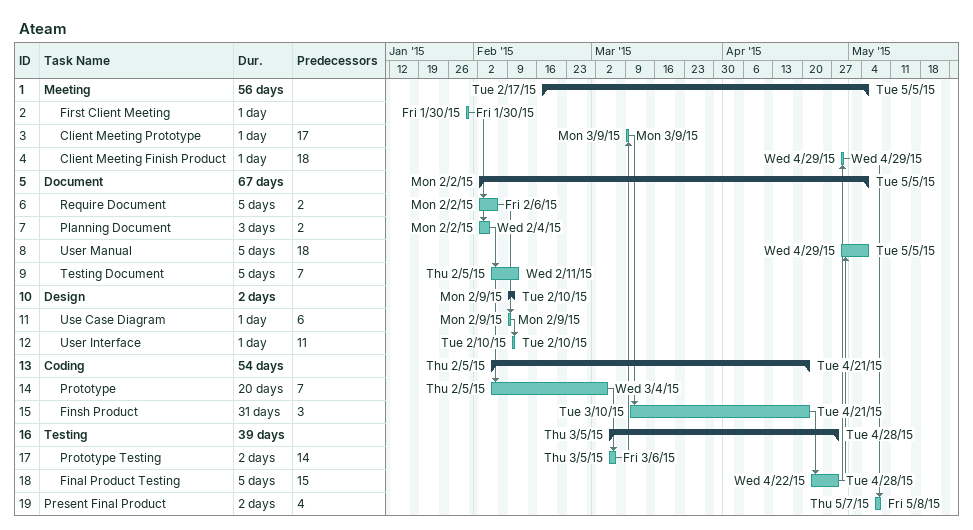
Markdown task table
Ateam

| ID | Level | Task | Duration | Start | Finish | Predecessors |
|---|---|---|---|---|---|---|
| 1 | 1 | **Meeting** | 56d | 2015-02-17 | 2015-05-05 |  |
| 2 | 2 | First Client Meeting | 1d | 2015-01-30 | 2015-01-30 |  |
| 3 | 2 | Client Meeting Prototype | 1d | 2015-03-09 | 2015-03-09 | 17 |
| 4 | 2 | Client Meeting Finish Product | 1d | 2015-04-29 | 2015-04-29 | 18 |
| 5 | 1 | **Document** | 67d | 2015-02-02 | 2015-05-05 |  |
| 6 | 2 | Require Document | 5d | 2015-02-02 | 2015-02-06 | 2 |
| 7 | 2 | Planning Document | 3d | 2015-02-02 | 2015-02-04 | 2 |
| 8 | 2 | User Manual | 5d | 2015-04-29 | 2015-05-05 | 18 |
| 9 | 2 | Testing Document | 5d | 2015-02-05 | 2015-02-11 | 7 |
| 10 | 1 | **Design** | 2d | 2015-02-09 | 2015-02-10 |  |
| 11 | 2 | Use Case Diagram | 1d | 2015-02-09 | 2015-02-09 | 6 |
| 12 | 2 | User Interface | 1d | 2015-02-10 | 2015-02-10 | 11 |
| 13 | 1 | **Coding** | 54d | 2015-02-05 | 2015-04-21 |  |
| 14 | 2 | Prototype | 20d | 2015-02-05 | 2015-03-04 | 7 |
| 15 | 2 | Finsh Product | 31d | 2015-03-10 | 2015-04-21 | 3 |
| 16 | 1 | **Testing** | 39d | 2015-03-05 | 2015-04-28 |  |
| 17 | 2 | Prototype Testing | 2d | 2015-03-05 | 2015-03-06 | 14 |
| 18 | 2 | Final Product Testing | 5d | 2015-04-22 | 2015-04-28 | 15 |
| 19 | 1 | Present Final Product | 2d | 2015-05-07 | 2015-05-08 | 4 |
